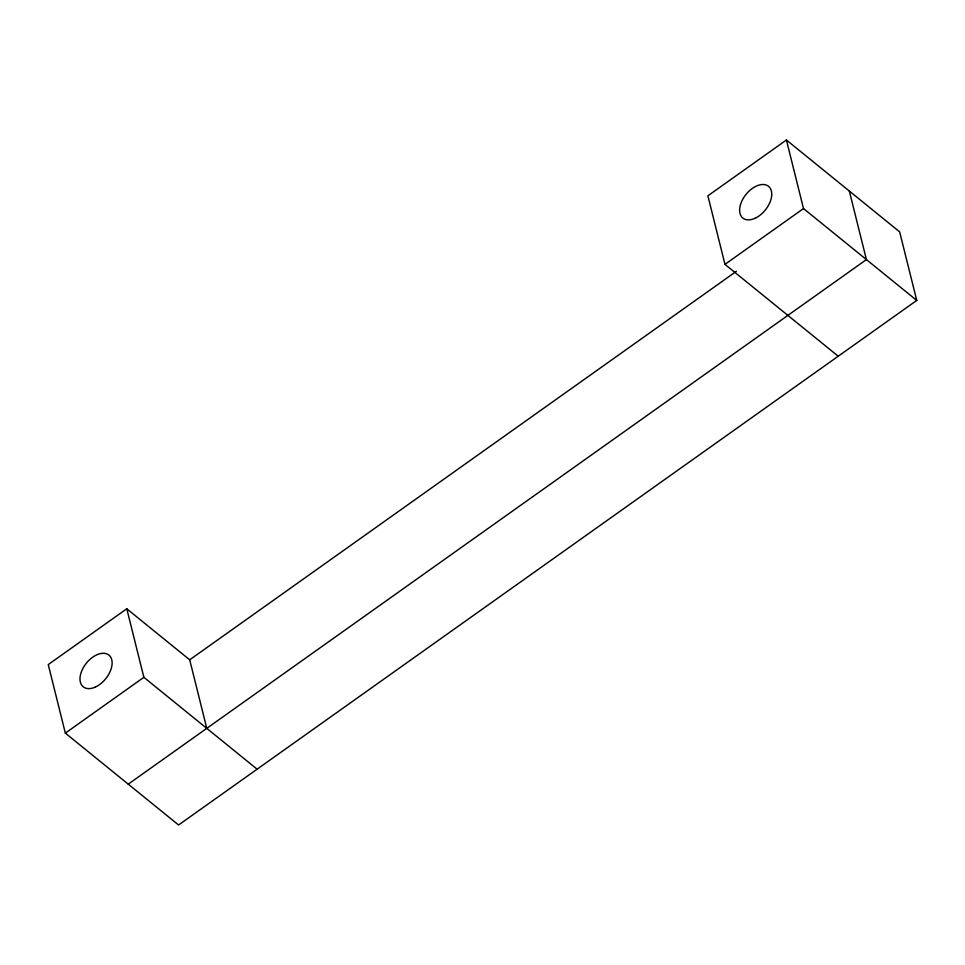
<?xml version="1.0" encoding="UTF-8"?>
<svg xmlns="http://www.w3.org/2000/svg" width="965" height="965" viewBox="0 0 965 965"><rect width="100%" height="100%" fill="white"/><g stroke="black" fill="none" stroke-linecap="round" stroke-linejoin="round"><path stroke-width="1.45" d="M206.787 728.358L189.695 659.807L126.777 608.782L48.25 664.583L65.343 733.123L178.585 824.991L916.75 300.417L899.657 231.877L786.415 140.009L707.888 195.811L724.968 264.362L838.223 356.218M65.343 733.123L143.869 677.321L126.777 608.782M724.968 264.362L803.507 208.561L786.415 140.009M189.695 659.807L736.404 271.298M128.261 784.159L866.413 259.585L849.333 191.046M803.507 208.561L916.75 300.417M143.869 677.321L257.112 769.189M754.932 218.319A20.41 12.412 -51 0 0 769.974 187.861A20.41 12.412 -51 0 0 742.169 200.382A20.41 12.412 -51 0 0 754.932 218.319M95.294 687.08A20.41 12.412 -51 0 0 110.348 656.622A20.41 12.412 -51 0 0 82.532 669.155A20.41 12.412 -51 0 0 95.294 687.08"/></g></svg>
